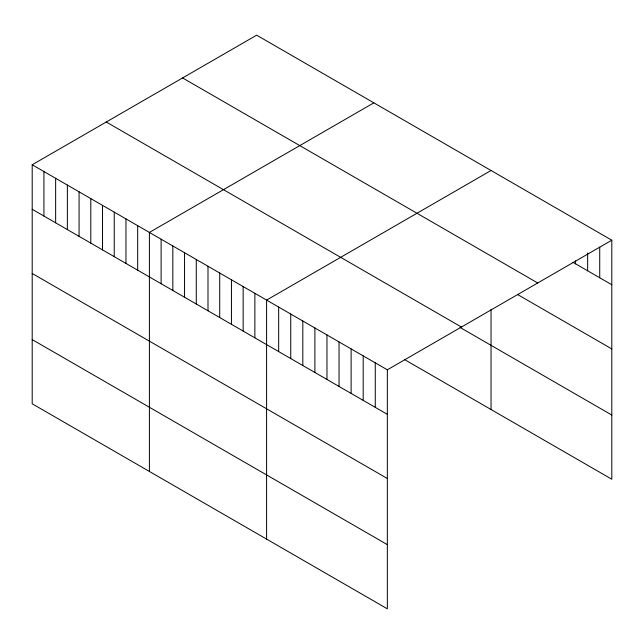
<?xml version="1.0" encoding="UTF-8"?>
<svg xmlns="http://www.w3.org/2000/svg" width="644" height="644" viewBox="0 0 644 644"><rect width="100%" height="100%" fill="white"/><g stroke="black" fill="none" stroke-linecap="round" stroke-linejoin="round"><path stroke-width="0.97" d="M32.2 164.767L387.342 369.809L387.342 608.822L32.2 403.788L32.2 164.767L256.658 35.179L611.8 240.212L611.8 479.233L404.826 359.738M373.858 102.839L149.4 232.428L149.4 471.448M491.05 170.499L266.592 300.096L266.592 539.109M387.342 369.809L611.8 240.212M572.991 262.325L611.8 284.737M182.59 77.94L537.732 282.982M517.792 294.646L611.8 348.919M106.268 122.006L461.41 327.039M460.082 327.45L611.8 415.05M32.2 209.284L387.342 414.325M32.2 273.475L387.342 478.508M32.2 339.597L387.342 544.639M599.725 247.095L599.725 277.765M587.65 252.987L587.65 270.794M575.575 260.852L575.575 263.823M491.05 309.434L491.05 409.52M375.267 362.838L375.267 407.354M363.192 355.866L363.192 400.383M351.117 348.895L351.117 393.412M339.042 341.924L339.042 386.44M326.967 334.952L326.967 379.469M314.892 327.981L314.892 372.498M302.817 321.01L302.817 365.526M290.742 314.039L290.742 358.555M278.667 307.067L278.667 351.584M254.871 293.326L254.871 337.842M243.15 286.556L243.15 331.08M231.438 279.794L231.438 324.31M219.717 273.024L219.717 317.548M207.996 266.262L207.996 310.778M196.275 259.492L196.275 304.016M184.554 252.73L184.554 297.246M172.834 245.96L172.834 290.484M161.113 239.198L161.113 283.714M137.679 225.666L137.679 270.182M125.958 218.896L125.958 263.42M114.238 212.134L114.238 256.65M102.517 205.364L102.517 249.888M90.796 198.602L90.796 243.118M79.075 191.832L79.075 236.348M67.362 185.07L67.362 229.586M55.642 178.299L55.642 222.816M43.921 171.529L43.921 216.054"/></g></svg>
